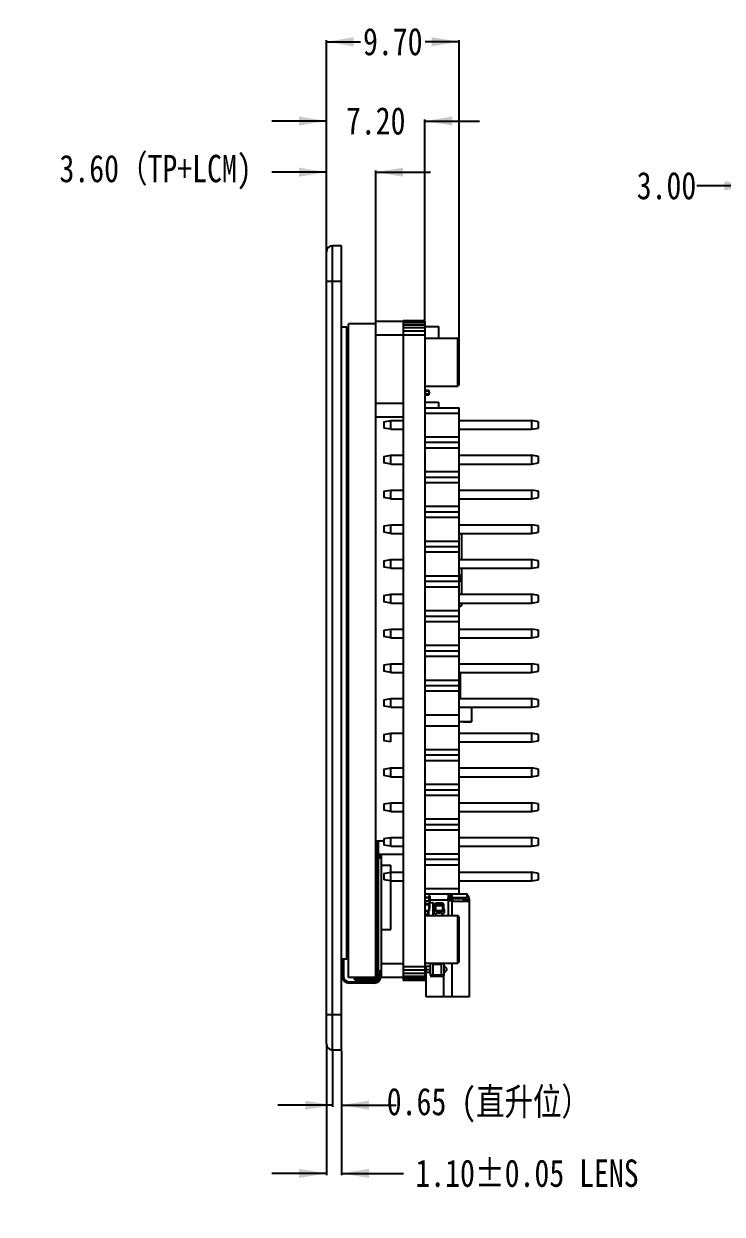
# Model space of a CAD drawing. Header units: millimetres. Extents: x -67 to 102, y -58 to 29.
# Drawn here: x -8.6 to 42.4, y -58.3 to 28.7 of the extents above; entities that cross this region are included whole.
import ezdxf

# ---------------------------------------------------------------- set-up
doc = ezdxf.new("R2010")
doc.units = ezdxf.units.MM
doc.header["$LTSCALE"] = 1.21
doc.header["$MEASUREMENT"] = 0
doc.header["$PDMODE"] = 3
doc.header["$PDSIZE"] = 0.3125
doc.layers.get('0').update_dxf_attribs({"linetype": 'CONTINUOUS'})
doc.layers.get('DEFPOINTS').update_dxf_attribs({"linetype": 'CONTINUOUS'})
doc.layers.add('Dim', color=3, linetype='CONTINUOUS', lineweight=25)
doc.layers.add('SURFACE', color=7, linetype='CONTINUOUS')
doc.styles.get("Standard").update_dxf_attribs({"font": 'txt', "width": 0.8})
doc.dimstyles.get("Standard").update_dxf_attribs({"dimtxt": 0.15625, "dimasz": 0.1875, "dimexe": 0.125, "dimexo": 0.0625, "dimgap": 0.09, "dimtad": 0, "dimtih": 1, "dimtoh": 1, "dimzin": 4, "dimdsep": 46, "dimtxsty": 'Standard', "dimblk": '_FILLED', "dimblk1": '_FILLED', "dimblk2": '_FILLED', "dimcen": 0.09, "dimazin": 1, "dimtp": 0.01, "dimtm": 0.01, "dimtfac": 1, "dimtofl": 0, "dimtmove": 0, "dimatfit": 3, "dimldrblk": '_FILLED', "dimfxl": 1, "dimtolj": 1, "dimtzin": 4, "dimarcsym": 0})

# ---------------------------------------------------------------- blocks, each defined once
blk = doc.blocks.new('_FILLED')
at = {"color": 0, "linetype": 'ByBlock'}
blk.add_solid([(0, 0), (-1, 0.167), (-1, -0.167)], dxfattribs=at)
blk = doc.blocks.new('*D16')
at = {"color": 0, "linetype": 'ByBlock', "lineweight": -2}
for p, q in [((13.512, -45.941), (13.512, -55.474)), ((14.612, -46.391), (14.612, -55.474)), ((13.512, -55.349), (9.512, -55.349)), ((14.612, -55.349), (19.15, -55.349))]:
    blk.add_line(p, q, dxfattribs=at)
at = {"layer": 'DEFPOINTS', "color": 0, "linetype": 'ByBlock'}
for p in [(13.512, -45.879), (14.612, -46.329)]:
    blk.add_point(p, dxfattribs=at)
at = {"color": 0, "linetype": 'ByBlock', "lineweight": -2, "xscale": 2, "yscale": 2, "zscale": 2}
blk.add_blockref('_FILLED', (13.512, -55.349), dxfattribs=at)
at = {"color": 0, "linetype": 'ByBlock', "lineweight": -2, "xscale": 2, "yscale": 2, "zscale": 2, "rotation": 180}
blk.add_blockref('_FILLED', (14.612, -55.349), dxfattribs=at)
at = {"color": 0, "linetype": 'ByBlock', "lineweight": -2, "insert": (28.173, -55.349), "char_height": 2, "attachment_point": 5}
blk.add_mtext('\\A1;1.10%%p0.05 LENS', dxfattribs=at)
blk = doc.blocks.new('*D13')
at = {"color": 0, "linetype": 'ByBlock', "lineweight": -2}
for p, q in [((13.962, -46.391), (13.962, -50.486)), ((14.612, -46.391), (14.612, -50.486)), ((13.962, -50.361), (9.962, -50.361)), ((14.612, -50.361), (18.612, -50.361))]:
    blk.add_line(p, q, dxfattribs=at)
at = {"layer": 'DEFPOINTS', "color": 0, "linetype": 'ByBlock'}
for p in [(13.962, -46.329), (14.612, -46.329)]:
    blk.add_point(p, dxfattribs=at)
at = {"color": 0, "linetype": 'ByBlock', "lineweight": -2, "xscale": 2, "yscale": 2, "zscale": 2}
blk.add_blockref('_FILLED', (13.962, -50.361), dxfattribs=at)
at = {"color": 0, "linetype": 'ByBlock', "lineweight": -2, "xscale": 2, "yscale": 2, "zscale": 2, "rotation": 180}
blk.add_blockref('_FILLED', (14.612, -50.361), dxfattribs=at)
at = {"color": 0, "linetype": 'ByBlock', "lineweight": -2, "insert": (25.347, -50.361), "char_height": 2, "attachment_point": 5}
blk.add_mtext('\\A1;0.65 (直升位）', dxfattribs=at)
blk = doc.blocks.new('*D18')
at = {"color": 0, "linetype": 'ByBlock', "lineweight": -2}
for p, q in [((13.512, 17.849), (9.512, 17.849)), ((13.512, 12.084), (13.512, 17.974)), ((17.112, 6.824), (17.112, 17.974)), ((17.112, 17.849), (21.112, 17.849))]:
    blk.add_line(p, q, dxfattribs=at)
at = {"layer": 'DEFPOINTS', "color": 0, "linetype": 'ByBlock'}
for p in [(13.512, 12.021), (17.112, 6.761)]:
    blk.add_point(p, dxfattribs=at)
at = {"color": 0, "linetype": 'ByBlock', "lineweight": -2, "xscale": 2, "yscale": 2, "zscale": 2}
blk.add_blockref('_FILLED', (13.512, 17.849), dxfattribs=at)
at = {"color": 0, "linetype": 'ByBlock', "lineweight": -2, "xscale": 2, "yscale": 2, "zscale": 2, "rotation": 180}
blk.add_blockref('_FILLED', (17.112, 17.849), dxfattribs=at)
at = {"color": 0, "linetype": 'ByBlock', "lineweight": -2, "insert": (1.022, 17.849), "char_height": 2, "attachment_point": 5}
blk.add_mtext('\\A1;3.60（TP+LCM)', dxfattribs=at)
blk = doc.blocks.new('*D33')
at = {"color": 0, "linetype": 'ByBlock', "lineweight": -2}
for p, q in [((13.512, 21.587), (9.512, 21.587)), ((13.512, 12.084), (13.512, 21.712)), ((20.712, 7.032), (20.712, 21.712)), ((20.712, 21.587), (24.712, 21.587))]:
    blk.add_line(p, q, dxfattribs=at)
at = {"layer": 'DEFPOINTS', "color": 0, "linetype": 'ByBlock'}
for p in [(13.512, 12.021), (20.712, 6.97)]:
    blk.add_point(p, dxfattribs=at)
at = {"color": 0, "linetype": 'ByBlock', "lineweight": -2, "xscale": 2, "yscale": 2, "zscale": 2}
blk.add_blockref('_FILLED', (13.512, 21.587), dxfattribs=at)
at = {"color": 0, "linetype": 'ByBlock', "lineweight": -2, "xscale": 2, "yscale": 2, "zscale": 2, "rotation": 180}
blk.add_blockref('_FILLED', (20.712, 21.587), dxfattribs=at)
at = {"color": 0, "linetype": 'ByBlock', "lineweight": -2, "insert": (17.112, 21.587), "char_height": 2, "attachment_point": 5}
blk.add_mtext('\\A1;7.20', dxfattribs=at)
blk = doc.blocks.new('*D34')
at = {"color": 0, "linetype": 'ByBlock', "lineweight": -2}
for p, q in [((13.512, 12.084), (13.512, 27.508)), ((13.512, 27.383), (16.005, 27.383)), ((23.212, 27.383), (20.719, 27.383)), ((23.212, 5.674), (23.212, 27.508))]:
    blk.add_line(p, q, dxfattribs=at)
at = {"layer": 'DEFPOINTS', "color": 0, "linetype": 'ByBlock'}
for p in [(13.512, 12.021), (23.212, 5.611)]:
    blk.add_point(p, dxfattribs=at)
at = {"color": 0, "linetype": 'ByBlock', "lineweight": -2, "xscale": 2, "yscale": 2, "zscale": 2, "rotation": 180}
blk.add_blockref('_FILLED', (13.512, 27.383), dxfattribs=at)
at = {"color": 0, "linetype": 'ByBlock', "lineweight": -2, "xscale": 2, "yscale": 2, "zscale": 2}
blk.add_blockref('_FILLED', (23.212, 27.383), dxfattribs=at)
at = {"color": 0, "linetype": 'ByBlock', "lineweight": -2, "insert": (18.362, 27.383), "char_height": 2, "attachment_point": 5}
blk.add_mtext('\\A1;9.70', dxfattribs=at)
blk = doc.blocks.new('*D43')
at = {"color": 0, "linetype": 'ByBlock', "lineweight": -2}
for p, q in [((44.592, 16.853), (40.592, 16.853)), ((44.592, 16.791), (44.592, 16.728)), ((47.592, 16.853), (51.592, 16.853)), ((47.592, 16.791), (47.592, 16.728))]:
    blk.add_line(p, q, dxfattribs=at)
at = {"layer": 'DEFPOINTS', "color": 0, "linetype": 'ByBlock'}
for p in [(44.592, 16.853), (47.592, 16.853)]:
    blk.add_point(p, dxfattribs=at)
at = {"color": 0, "linetype": 'ByBlock', "lineweight": -2, "xscale": 2, "yscale": 2, "zscale": 2}
blk.add_blockref('_FILLED', (44.592, 16.853), dxfattribs=at)
at = {"color": 0, "linetype": 'ByBlock', "lineweight": -2, "xscale": 2, "yscale": 2, "zscale": 2, "rotation": 180}
blk.add_blockref('_FILLED', (47.592, 16.853), dxfattribs=at)
at = {"color": 0, "linetype": 'ByBlock', "lineweight": -2, "insert": (38.369, 16.853), "char_height": 2, "attachment_point": 5}
blk.add_mtext('\\A1;3.00', dxfattribs=at)

msp = doc.modelspace()

# ---------------------------------------------------------------- linework, layer by layer
at = {"color": 7, "linetype": 'Continuous'}
for p, q in [((13.962, -46.329), (13.962, 12.471)), ((14.612, 12.471), (13.962, 12.471)), ((14.612, -46.329), (14.612, 12.471)), ((13.512, -45.879), (13.512, 12.021)), ((13.512, 9.871), (14.612, 9.871)), ((20.712, 6.97), (19.112, 6.97)), ((19.112, 6.97), (19.112, -41.247)), ((20.712, 6.97), (20.712, -41.247)), ((15.012, 6.511), (14.612, 6.511)), ((15.012, -39.689), (15.012, 6.511)), ((15.112, 6.261), (15.012, 6.261)), ((15.112, -41.039), (15.112, 6.761)), ((17.112, 6.761), (15.112, 6.761)), ((17.112, -41.039), (17.112, 6.961)), ((17.112, 6.961), (19.112, 6.961)), ((20.712, 6.935), (19.112, 6.935)), ((20.712, 6.835), (19.112, 6.835)), ((20.712, 6.674), (19.112, 6.674)), ((20.712, 6.465), (19.112, 6.465)), ((20.712, 6.222), (19.112, 6.222)), ((20.712, 6.561), (21.712, 6.561)), ((21.712, 6.561), (21.712, 5.711)), ((17.112, 5.961), (20.712, 5.961)), ((20.712, 5.711), (23.112, 5.711)), ((23.112, 2.211), (23.112, 5.711)), ((23.212, 5.611), (23.112, 5.711)), ((23.212, 2.311), (23.212, 5.611)), ((20.712, 2.211), (23.112, 2.211)), ((20.712, 1.855), (21.017, 1.855)), ((20.742, 1.581), (20.742, 1.886)), ((20.986, 1.886), (20.742, 1.886)), ((20.986, 1.886), (20.986, 1.581)), ((21.017, 1.612), (21.017, 1.855)), ((21.019, 1.784), (21.017, 1.784)), ((21.019, 1.782), (21.017, 1.782)), ((21.019, 1.774), (21.017, 1.774)), ((21.017, 1.765), (21.019, 1.765)), ((21.019, 1.784), (21.019, 1.677)), ((23.212, 2.311), (23.112, 2.211)), ((17.112, 0.961), (19.112, 0.961)), ((21.017, 1.612), (20.712, 1.612)), ((20.712, 1.042), (21.712, 1.042)), ((20.742, 1.581), (20.986, 1.581)), ((21.019, 1.677), (21.017, 1.677)), ((21.712, 1.042), (21.712, 0.621)), ((20.712, 0.621), (23.212, 0.621)), ((20.712, 0.241), (23.212, 0.241)), ((23.212, -34.899), (23.212, 0.621)), ((17.112, -0.039), (19.112, -0.039)), ((17.712, -0.397), (18.212, -0.309)), ((17.712, -0.397), (17.712, -0.861)), ((18.212, -0.949), (17.712, -0.861)), ((18.212, -0.949), (18.212, -0.309)), ((18.212, -0.309), (19.112, -0.309)), ((23.212, -0.309), (28.512, -0.309)), ((28.512, -0.309), (28.512, -0.949)), ((29.012, -0.397), (28.512, -0.309)), ((28.512, -0.949), (29.012, -0.861)), ((29.012, -0.861), (29.012, -0.397)), ((18.212, -0.949), (19.112, -0.949)), ((20.712, -1.499), (23.212, -1.499)), ((23.212, -0.949), (28.512, -0.949)), ((20.712, -1.899), (23.212, -1.899)), ((20.712, -2.299), (23.212, -2.299)), ((17.712, -2.937), (18.212, -2.849)), ((17.712, -2.937), (17.712, -3.401)), ((18.212, -3.489), (17.712, -3.401)), ((18.212, -3.489), (18.212, -2.849)), ((18.212, -2.849), (19.112, -2.849)), ((23.212, -2.849), (28.512, -2.849)), ((28.512, -2.849), (28.512, -3.489)), ((29.012, -2.937), (28.512, -2.849)), ((28.512, -3.489), (29.012, -3.401)), ((29.012, -3.401), (29.012, -2.937)), ((18.212, -3.489), (19.112, -3.489)), ((20.712, -4.039), (23.212, -4.039)), ((23.212, -3.489), (28.512, -3.489)), ((20.712, -4.439), (23.212, -4.439)), ((20.712, -4.839), (23.212, -4.839)), ((17.712, -5.477), (18.212, -5.389)), ((17.712, -5.477), (17.712, -5.941)), ((18.212, -6.029), (17.712, -5.941)), ((18.212, -6.029), (18.212, -5.389)), ((18.212, -5.389), (19.112, -5.389)), ((18.212, -6.029), (19.112, -6.029)), ((23.212, -5.389), (28.512, -5.389)), ((23.212, -6.029), (28.512, -6.029)), ((28.512, -5.389), (28.512, -6.029)), ((29.012, -5.477), (28.512, -5.389)), ((28.512, -6.029), (29.012, -5.941)), ((29.012, -5.941), (29.012, -5.477)), ((20.712, -6.579), (23.212, -6.579)), ((20.712, -6.979), (23.212, -6.979)), ((20.712, -7.379), (23.212, -7.379)), ((17.712, -8.017), (18.212, -7.929)), ((17.712, -8.017), (17.712, -8.481)), ((18.212, -8.569), (17.712, -8.481)), ((18.212, -8.569), (18.212, -7.929)), ((18.212, -7.929), (19.112, -7.929)), ((18.212, -8.569), (19.112, -8.569)), ((23.212, -7.929), (28.512, -7.929)), ((23.212, -8.569), (28.512, -8.569)), ((23.412, -10.469), (23.412, -8.569)), ((28.512, -7.929), (28.512, -8.569)), ((29.012, -8.017), (28.512, -7.929)), ((28.512, -8.569), (29.012, -8.481)), ((29.012, -8.481), (29.012, -8.017)), ((20.712, -9.119), (23.212, -9.119)), ((20.712, -9.519), (23.212, -9.519)), ((20.712, -9.919), (23.212, -9.919)), ((17.712, -10.557), (18.212, -10.469)), ((17.712, -10.557), (17.712, -11.021)), ((18.212, -11.109), (17.712, -11.021)), ((18.212, -11.109), (18.212, -10.469)), ((18.212, -10.469), (19.112, -10.469)), ((18.212, -11.109), (19.112, -11.109)), ((23.212, -10.469), (28.512, -10.469)), ((23.212, -11.109), (28.512, -11.109)), ((23.412, -13.009), (23.412, -11.109)), ((28.512, -10.469), (28.512, -11.109)), ((29.012, -10.557), (28.512, -10.469)), ((28.512, -11.109), (29.012, -11.021)), ((29.012, -11.021), (29.012, -10.557)), ((20.712, -11.659), (23.212, -11.659)), ((20.712, -12.059), (23.212, -12.059)), ((23.412, -11.939), (23.212, -11.512)), ((23.212, -11.748), (23.312, -11.961)), ((23.212, -12.029), (23.412, -12.029)), ((23.312, -12.029), (23.312, -11.961)), ((17.712, -13.097), (18.212, -13.009)), ((18.212, -13.649), (18.212, -13.009)), ((18.212, -13.009), (19.112, -13.009)), ((20.712, -12.459), (23.212, -12.459)), ((23.212, -13.009), (28.512, -13.009)), ((29.012, -13.097), (28.512, -13.009)), ((28.512, -13.009), (28.512, -13.649)), ((17.712, -13.097), (17.712, -13.561)), ((18.212, -13.649), (17.712, -13.561)), ((18.212, -13.649), (19.112, -13.649)), ((23.212, -13.649), (28.512, -13.649)), ((23.412, -13.689), (23.412, -13.649)), ((28.512, -13.649), (29.012, -13.561)), ((29.012, -13.561), (29.012, -13.097)), ((20.712, -14.199), (23.212, -14.199)), ((20.712, -14.599), (23.212, -14.599)), ((17.712, -15.637), (18.212, -15.549)), ((17.712, -15.637), (17.712, -16.101)), ((18.212, -16.189), (18.212, -15.549)), ((18.212, -15.549), (19.112, -15.549)), ((20.712, -14.999), (23.212, -14.999)), ((23.212, -15.549), (28.512, -15.549)), ((29.012, -15.637), (28.512, -15.549)), ((28.512, -15.549), (28.512, -16.189)), ((29.012, -16.101), (29.012, -15.637)), ((18.212, -16.189), (17.712, -16.101)), ((18.212, -16.189), (19.112, -16.189)), ((23.212, -16.189), (28.512, -16.189)), ((28.512, -16.189), (29.012, -16.101)), ((20.712, -16.739), (23.212, -16.739)), ((20.712, -17.139), (23.212, -17.139)), ((17.712, -18.177), (18.212, -18.089)), ((17.712, -18.177), (17.712, -18.641)), ((18.212, -18.729), (18.212, -18.089)), ((18.212, -18.089), (19.112, -18.089)), ((20.712, -17.539), (23.212, -17.539)), ((23.212, -18.089), (28.512, -18.089)), ((29.012, -18.177), (28.512, -18.089)), ((28.512, -18.089), (28.512, -18.729)), ((29.012, -18.641), (29.012, -18.177)), ((18.212, -18.729), (17.712, -18.641)), ((18.212, -18.729), (19.112, -18.729)), ((23.212, -18.729), (28.512, -18.729)), ((23.312, -20.629), (23.312, -18.729)), ((28.512, -18.729), (29.012, -18.641)), ((20.712, -19.279), (23.212, -19.279)), ((20.712, -19.679), (23.212, -19.679)), ((17.712, -20.717), (18.212, -20.629)), ((17.712, -20.717), (17.712, -21.181)), ((18.212, -21.269), (18.212, -20.629)), ((18.212, -20.629), (19.112, -20.629)), ((20.712, -20.079), (23.212, -20.079)), ((23.212, -20.629), (28.512, -20.629)), ((29.012, -20.717), (28.512, -20.629)), ((28.512, -20.629), (28.512, -21.269)), ((29.012, -21.181), (29.012, -20.717)), ((18.212, -21.269), (17.712, -21.181)), ((18.212, -21.269), (19.112, -21.269)), ((23.212, -21.269), (28.512, -21.269)), ((24.112, -21.269), (24.112, -21.736)), ((24.112, -21.736), (24.112, -22.336)), ((28.512, -21.269), (29.012, -21.181)), ((20.712, -21.819), (23.212, -21.819)), ((20.712, -22.619), (23.212, -22.619)), ((23.512, -22.336), (23.212, -22.336)), ((23.512, -22.336), (24.112, -22.336)), ((17.712, -23.257), (18.212, -23.169)), ((17.712, -23.257), (17.712, -23.721)), ((18.212, -23.169), (19.112, -23.169)), ((18.212, -23.809), (18.212, -23.169)), ((23.212, -23.169), (28.512, -23.169)), ((29.012, -23.257), (28.512, -23.169)), ((28.512, -23.169), (28.512, -23.809)), ((29.012, -23.721), (29.012, -23.257)), ((18.212, -23.809), (17.712, -23.721)), ((20.712, -24.359), (23.212, -24.359)), ((23.212, -23.809), (28.512, -23.809)), ((28.512, -23.809), (29.012, -23.721)), ((20.712, -24.759), (23.212, -24.759)), ((20.712, -25.159), (23.212, -25.159)), ((17.712, -25.797), (18.212, -25.709)), ((17.712, -25.797), (17.712, -26.261)), ((18.212, -25.709), (19.112, -25.709)), ((18.212, -26.349), (18.212, -25.709)), ((23.212, -25.709), (28.512, -25.709)), ((29.012, -25.797), (28.512, -25.709)), ((28.512, -25.709), (28.512, -26.349)), ((29.012, -26.261), (29.012, -25.797)), ((18.212, -26.349), (17.712, -26.261)), ((18.212, -26.349), (19.112, -26.349)), ((20.712, -26.899), (23.212, -26.899)), ((23.212, -26.349), (28.512, -26.349)), ((28.512, -26.349), (29.012, -26.261)), ((20.712, -27.299), (23.212, -27.299)), ((20.712, -27.699), (23.212, -27.699)), ((17.712, -28.337), (18.212, -28.249)), ((17.712, -28.337), (17.712, -28.801)), ((18.212, -28.249), (19.112, -28.249)), ((18.212, -28.889), (18.212, -28.249)), ((23.212, -28.249), (28.512, -28.249)), ((29.012, -28.337), (28.512, -28.249)), ((28.512, -28.249), (28.512, -28.889)), ((29.012, -28.801), (29.012, -28.337)), ((18.212, -28.889), (17.712, -28.801)), ((18.212, -28.889), (19.112, -28.889)), ((20.712, -29.439), (23.212, -29.439)), ((23.212, -28.889), (28.512, -28.889)), ((28.512, -28.889), (29.012, -28.801)), ((20.712, -29.839), (23.212, -29.839)), ((20.712, -30.239), (23.212, -30.239)), ((17.112, -31.039), (17.712, -31.039)), ((17.212, -31.039), (17.212, -41.039)), ((17.312, -41.039), (17.312, -31.039)), ((17.712, -30.877), (18.212, -30.789)), ((17.712, -30.877), (17.712, -31.341)), ((18.212, -30.789), (19.112, -30.789)), ((18.212, -31.429), (18.212, -30.789)), ((23.212, -30.789), (28.512, -30.789)), ((29.012, -30.877), (28.512, -30.789)), ((28.512, -30.789), (28.512, -31.429)), ((29.012, -31.341), (29.012, -30.877)), ((19.112, -32.039), (17.112, -32.039)), ((17.412, -32.039), (17.412, -32.28)), ((17.512, -32.039), (17.512, -40.939)), ((18.212, -31.429), (17.712, -31.341)), ((18.212, -31.429), (19.112, -31.429)), ((20.712, -31.979), (23.212, -31.979)), ((23.212, -31.429), (28.512, -31.429)), ((28.512, -31.429), (29.012, -31.341)), ((17.312, -32.234), (17.412, -32.234)), ((17.312, -32.28), (17.512, -32.28)), ((17.512, -32.815), (18.212, -32.815)), ((18.212, -37.527), (18.212, -32.815)), ((20.712, -32.379), (23.212, -32.379)), ((20.712, -32.779), (23.212, -32.779)), ((17.712, -33.417), (18.212, -33.329)), ((17.712, -33.417), (17.712, -33.881)), ((18.212, -33.969), (17.712, -33.881)), ((18.212, -33.329), (19.112, -33.329)), ((23.212, -33.329), (28.512, -33.329)), ((29.012, -33.417), (28.512, -33.329)), ((28.512, -33.329), (28.512, -33.969)), ((28.512, -33.969), (29.012, -33.881)), ((29.012, -33.881), (29.012, -33.417)), ((18.212, -33.969), (19.112, -33.969)), ((20.712, -34.519), (23.212, -34.519)), ((23.212, -33.969), (28.512, -33.969)), ((20.712, -34.899), (23.212, -34.899)), ((20.712, -34.922), (21.037, -34.922)), ((20.712, -35.155), (21.037, -35.155)), ((20.737, -35.226), (20.712, -35.226)), ((20.737, -35.239), (20.712, -35.239)), ((20.712, -35.332), (20.737, -35.332)), ((20.712, -35.428), (21.037, -35.428)), ((20.712, -35.662), (21.037, -35.662)), ((20.728, -35.239), (20.715, -35.226)), ((20.729, -34.922), (20.729, -34.899)), ((20.737, -35.173), (21.012, -35.173)), ((20.737, -35.428), (20.737, -35.173)), ((20.737, -35.679), (21.012, -35.679)), ((20.737, -36.125), (20.737, -35.679)), ((21.012, -35.428), (21.012, -35.173)), ((21.037, -35.191), (21.012, -35.191)), ((21.037, -35.226), (21.012, -35.226)), ((21.012, -36.125), (21.012, -35.679)), ((21.037, -36.142), (21.037, -34.922)), ((21.037, -35.081), (21.102, -35.081)), ((21.037, -35.087), (21.047, -35.087)), ((21.037, -35.193), (21.047, -35.193)), ((21.037, -35.213), (21.047, -35.213)), ((21.037, -35.284), (21.047, -35.284)), ((21.037, -35.297), (21.047, -35.297)), ((21.037, -35.299), (21.047, -35.299)), ((21.037, -35.362), (21.047, -35.362)), ((21.037, -35.377), (21.047, -35.377)), ((21.037, -35.447), (21.047, -35.447)), ((21.037, -35.46), (21.047, -35.46)), ((21.037, -35.539), (21.047, -35.539)), ((21.037, -35.593), (21.047, -35.593)), ((21.047, -35.087), (21.047, -35.46)), ((21.047, -35.251), (21.102, -35.251)), ((21.047, -35.401), (21.102, -35.401)), ((21.047, -35.539), (21.047, -35.967)), ((21.047, -35.546), (21.294, -35.567)), ((21.102, -35.551), (21.102, -35.077)), ((21.102, -35.351), (22.402, -35.351)), ((21.294, -35.567), (21.294, -36.489)), ((21.312, -36.489), (21.312, -35.587)), ((21.502, -36.121), (21.502, -35.61)), ((21.504, -35.609), (21.999, -35.609)), ((21.952, -35.601), (21.552, -35.601)), ((22.002, -35.61), (22.002, -36.121)), ((22.402, -34.92), (22.402, -36.489)), ((22.402, -35.401), (22.682, -35.401)), ((22.403, -35.251), (23.442, -35.251)), ((23.805, -35.201), (22.477, -35.201)), ((22.552, -34.901), (22.552, -35.201)), ((22.682, -34.901), (22.682, -35.201)), ((22.682, -35.251), (22.682, -35.315)), ((22.682, -35.401), (22.682, -36.489)), ((22.882, -35.451), (23.662, -35.451)), ((23.212, -34.901), (23.262, -34.901)), ((23.262, -34.901), (23.802, -34.901)), ((23.642, -35.451), (23.442, -35.251)), ((23.653, -35.301), (23.959, -35.301)), ((23.662, -35.451), (23.662, -35.201)), ((23.662, -35.451), (23.962, -35.451)), ((23.802, -34.901), (23.805, -34.901)), ((23.802, -35.201), (23.802, -34.901)), ((23.805, -34.901), (23.805, -35.201)), ((23.962, -42.431), (23.962, -35.351)), ((20.737, -35.732), (20.712, -35.732)), ((20.712, -35.788), (20.737, -35.788)), ((20.712, -35.838), (20.737, -35.838)), ((20.737, -36.072), (20.712, -36.072)), ((20.712, -36.142), (21.037, -36.142)), ((20.912, -36.439), (20.712, -36.439)), ((20.712, -36.489), (23.112, -36.489)), ((20.737, -36.125), (21.012, -36.125)), ((20.752, -36.439), (20.752, -36.489)), ((20.912, -36.489), (20.912, -36.142)), ((20.962, -36.142), (20.962, -36.489)), ((21.037, -35.697), (21.012, -35.697)), ((21.037, -35.732), (21.012, -35.732)), ((21.037, -36.072), (21.012, -36.072)), ((21.037, -36.107), (21.012, -36.107)), ((21.037, -35.699), (21.047, -35.699)), ((21.037, -35.719), (21.047, -35.719)), ((21.037, -35.79), (21.047, -35.79)), ((21.037, -35.803), (21.047, -35.803)), ((21.037, -35.805), (21.047, -35.805)), ((21.037, -35.869), (21.047, -35.869)), ((21.037, -35.883), (21.047, -35.883)), ((21.037, -35.954), (21.047, -35.954)), ((21.037, -35.967), (21.047, -35.967)), ((21.402, -35.751), (21.402, -36.035)), ((22.002, -35.715), (21.502, -35.715)), ((22.002, -35.799), (21.502, -35.799)), ((21.502, -36.118), (22.002, -36.118)), ((21.852, -36.271), (21.652, -36.271)), ((21.668, -36.301), (21.836, -36.301)), ((22.102, -36.035), (22.102, -35.751)), ((23.212, -36.589), (23.112, -36.489)), ((23.112, -39.989), (23.112, -36.489)), ((23.212, -39.889), (23.212, -36.589)), ((17.512, -37.527), (18.212, -37.527)), ((15.112, -38.439), (15.012, -38.439)), ((15.012, -39.689), (14.612, -39.689)), ((14.662, -40.939), (14.662, -39.689)), ((14.762, -39.689), (14.762, -40.939)), ((20.712, -39.989), (23.112, -39.989)), ((21.112, -40.866), (21.112, -39.989)), ((21.287, -39.989), (21.287, -40.066)), ((21.937, -39.989), (21.937, -40.066)), ((22.112, -40.866), (22.112, -39.989)), ((22.682, -39.989), (22.682, -42.431)), ((23.212, -39.889), (23.112, -39.989)), ((17.212, -40.039), (17.112, -40.039)), ((17.212, -40.538), (17.512, -40.538)), ((17.412, -40.939), (17.412, -40.538)), ((19.112, -40.039), (17.512, -40.039)), ((20.712, -40.239), (19.112, -40.239)), ((20.712, -40.5), (19.112, -40.5)), ((20.712, -40.743), (19.112, -40.743)), ((21.112, -40.231), (20.712, -40.231)), ((20.802, -42.431), (20.802, -40.231)), ((20.802, -40.431), (21.102, -40.431)), ((20.802, -40.631), (21.102, -40.631)), ((21.102, -40.231), (21.102, -40.631)), ((22.112, -40.866), (21.112, -40.866)), ((21.937, -40.066), (21.287, -40.066)), ((21.312, -40.966), (21.312, -40.066)), ((21.912, -40.966), (21.912, -40.066)), ((17.212, -41.039), (15.112, -41.039)), ((15.162, -41.339), (17.012, -41.339)), ((17.012, -41.439), (15.162, -41.439)), ((17.112, -41.139), (15.712, -41.139)), ((15.712, -41.239), (17.112, -41.239)), ((17.399, -41.039), (17.312, -41.039)), ((19.112, -41.039), (17.501, -41.039)), ((20.712, -40.952), (19.112, -40.952)), ((20.712, -41.112), (19.112, -41.112)), ((20.712, -41.213), (19.112, -41.213)), ((20.712, -41.247), (19.112, -41.247)), ((22.012, -40.966), (21.212, -40.966)), ((22.082, -42.431), (22.082, -40.933)), ((21.002, -42.431), (20.802, -42.431)), ((22.682, -42.431), (21.002, -42.431)), ((23.762, -42.431), (22.682, -42.431)), ((23.962, -42.431), (23.762, -42.431)), ((13.512, -43.729), (14.612, -43.729)), ((14.612, -46.329), (13.962, -46.329))]:
    msp.add_line(p, q, dxfattribs=at)
at = {"color": 6, "linetype": 'Continuous'}
msp.add_line((20.962, -35.633), (20.702, -35.633), dxfattribs=at)
at = {"color": 7, "linetype": 'Continuous'}
for centre, radius, start, end in [((13.962, 12.021), 0.45, 90, 180), ((20.986, 1.855), 0.0305, 0, 90), ((20.986, 1.612), 0.0305, 270, 0), ((23.162, -13.689), 0.25, 281.63329, 360), ((21.292, -35.587), 0.02, 360, 85.10091), ((21.552, -35.751), 0.15, 90, 180), ((21.952, -35.751), 0.15, 0, 90), ((22.536, -35.451), 0.2, 29.99902, 90), ((22.882, -35.251), 0.2, 210.00067, 270), ((23.512, -35.351), 0.15, 0.00021, 90), ((23.512, -35.351), 0.45, 359.99995, 49.15109), ((21.502, -36.201), 0.15, 146.44269, 303.55731), ((21.252, -36.035), 0.15, 326.44269, 360), ((21.652, -36.121), 0.15, 180, 270), ((21.668, -36.451), 0.15, 90, 123.55731), ((21.836, -36.451), 0.15, 56.44269, 90), ((21.852, -36.121), 0.15, 270, 360), ((22.002, -36.201), 0.15, 236.44269, 33.55731), ((22.252, -36.035), 0.15, 180, 213.55731), ((21.212, -40.866), 0.1, 180, 270), ((22.012, -40.866), 0.1, 270, 360), ((22.102, -40.431), 0.2, 272.96225, 87.03273), ((15.162, -40.939), 0.5, 180, 270), ((15.162, -40.939), 0.4, 180, 270), ((15.712, -41.039), 0.2, 180, 270), ((15.712, -41.039), 0.1, 180, 270), ((17.012, -40.939), 0.5, 270, 360), ((17.012, -40.939), 0.4, 270, 360), ((17.112, -41.039), 0.2, 270, 360), ((17.112, -41.039), 0.1, 270, 360), ((13.962, -45.879), 0.45, 180, 270)]:
    msp.add_arc(centre, radius, start, end, dxfattribs=at)
msp.add_ellipse((22.682, -34.121), major_axis=(1.28, 0), ratio=0.999892, start_param=-1.570796, end_param=-1.519354, dxfattribs=at)
for points, knots in [([(22.402, -34.92), (22.402, -34.919), (22.403, -34.915), (22.407, -34.91), (22.414, -34.907), (22.427, -34.903), (22.448, -34.901), (22.467, -34.901), (22.477, -34.901)], [0, 0, 0, 0, 0.065611, 0.135017, 0.220723, 0.329288, 0.620502, 1, 1, 1, 1]), ([(22.403, -35.251), (22.404, -35.246), (22.405, -35.238), (22.409, -35.226), (22.415, -35.217), (22.424, -35.21), (22.435, -35.205), (22.453, -35.201), (22.467, -35.201), (22.477, -35.201)], [0, 0, 0, 0, 0.131778, 0.249181, 0.356609, 0.46246, 0.575818, 0.702592, 1, 1, 1, 1])]:
    msp.add_open_spline(points, degree=3, knots=knots, dxfattribs=at)
at = {"layer": 'SURFACE', "color": 6, "linetype": 'Continuous'}
for p, q in [((20.712, -18.137), (20.712, -22.337)), ((23.512, -22.337), (23.212, -22.337)), ((24.112, -22.337), (23.212, -22.337)), ((23.512, -22.337), (24.112, -22.337)), ((23.512, -22.337), (24.112, -22.337)), ((23.512, -22.337), (24.112, -22.337))]:
    msp.add_line(p, q, dxfattribs=at)

# ---------------------------------------------------------------- dimensions: what is measured, and where the dimension line sits
at = {"layer": 'Dim'}
for base, p1, p2, picture, middle in [((13.512, 27.383), (23.212, 5.611), (13.512, 12.021), '*D34', (18.362, 27.383)), ((13.512, 21.587), (20.712, 6.97), (13.512, 12.021), '*D33', (17.112, 21.587)), ((44.592, 16.853), (47.592, 16.853), (44.592, 16.853), '*D43', (38.369, 16.853))]:
    dim = msp.add_linear_dim(base=base, p1=p1, p2=p2, dimstyle='Standard', override={"dimtxt": 2, "dimasz": 2, "dimtih": 0, "dimtoh": 0, "dimzin": 0, "dimcen": 0.198, "dimadec": 0, "dimazin": 0, "dimtp": 0, "dimtm": 0, "dimtdec": 4, "dimtzin": 0}, dxfattribs=at)
    dim.commit()
    dim.dimension.update_dxf_attribs({"geometry": picture, "text_midpoint": middle})
dim = msp.add_linear_dim(base=(13.512, 17.849), p1=(17.112, 6.761), p2=(13.512, 12.021), text='<>（TP+LCM)', dimstyle='Standard', override={"dimtxt": 2, "dimasz": 2, "dimtih": 0, "dimtoh": 0, "dimzin": 0, "dimpost": '<>', "dimcen": 0.198, "dimadec": 0, "dimazin": 0, "dimtp": 0, "dimtm": 0, "dimtdec": 4, "dimtzin": 0}, dxfattribs=at)
dim.commit()
dim.dimension.update_dxf_attribs({"geometry": '*D18', "text_midpoint": (1.022, 17.849)})
for base, p1, text, picture, middle in [((14.612, -55.349), (13.512, -45.879), '<>%%p0.05 LENS', '*D16', (28.173, -55.349)), ((14.612, -50.361), (13.962, -46.329), '<> (直升位）', '*D13', (25.347, -50.361))]:
    dim = msp.add_linear_dim(base=base, p1=p1, p2=(14.612, -46.329), text=text, dimstyle='Standard', override={"dimtxt": 2, "dimasz": 2, "dimtih": 0, "dimtoh": 0, "dimzin": 0, "dimpost": '<>', "dimcen": 0.198, "dimadec": 0, "dimazin": 0, "dimtp": 0, "dimtm": 0, "dimtdec": 4, "dimtzin": 0}, dxfattribs=at)
    dim.commit()
    dim.dimension.update_dxf_attribs({"geometry": picture, "text_midpoint": middle, "dimtype": 160})

doc.saveas('drawing.dxf')
